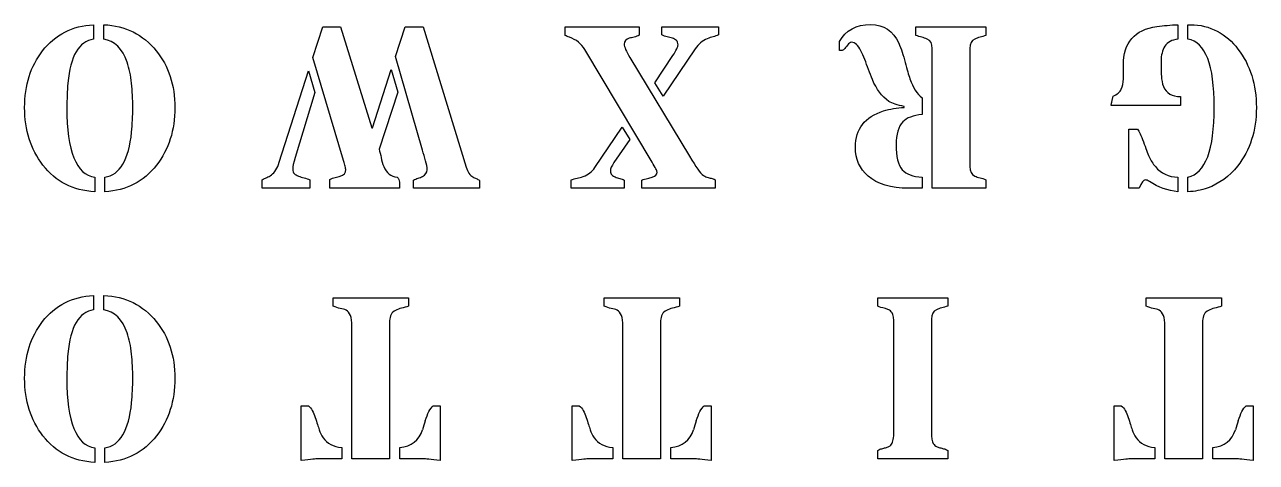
# Model space of a CAD drawing. Header units: millimetres. Extents: x -177 to 23, y -29 to 171.
# Drawn here: x -124.05 to -79.24, y 72.88 to 88.83 of the extents above; entities that cross this region are included whole.
import ezdxf

# ---------------------------------------------------------------- set-up
doc = ezdxf.new("R2010")
doc.units = ezdxf.units.MM
doc.layers.get('0').update_dxf_attribs({"linetype": 'CONTINUOUS'})

msp = doc.modelspace()

# ---------------------------------------------------------------- linework, layer by layer
for p, q in [((-121.545, 88.823), (-121.545, 88.294)), ((-121.177, 88.294), (-121.177, 88.823)), ((-113.565, 87.633), (-113.202, 88.74)), ((-113.202, 88.74), (-112.565, 88.74)), ((-112.565, 88.74), (-111.417, 85.066)), ((-110.557, 87.666), (-110.21, 88.74)), ((-110.21, 88.74), (-109.557, 88.74)), ((-109.557, 88.74), (-107.987, 83.637)), ((-104.391, 88.434), (-104.391, 88.74)), ((-104.391, 88.74), (-101.689, 88.74)), ((-101.689, 88.74), (-101.689, 88.442)), ((-100.871, 88.451), (-100.871, 88.74)), ((-100.871, 88.74), (-98.809, 88.74)), ((-98.809, 88.74), (-98.809, 88.451)), ((-91.624, 88.434), (-91.624, 88.74)), ((-91.624, 88.74), (-89.075, 88.74)), ((-89.075, 88.74), (-89.075, 88.434)), ((-82.093, 88.823), (-82.093, 88.294)), ((-81.725, 88.294), (-81.725, 88.823)), ((-81.725, 88.823), (-81.638, 88.823)), ((-101.222, 83.814), (-103.668, 87.918)), ((-99.656, 87.942), (-100.825, 86.219)), ((-94.405, 87.889), (-94.405, 88.211)), ((-91.029, 82.868), (-91.029, 87.955)), ((-89.666, 87.955), (-89.666, 83.661)), ((-112.45, 83.88), (-113.565, 87.633)), ((-109.582, 84.257), (-110.557, 87.666)), ((-102.028, 87.624), (-99.862, 84.033)), ((-101.123, 86.707), (-100.47, 87.699)), ((-114.789, 83.814), (-113.722, 87.145)), ((-113.722, 87.145), (-113.491, 86.356)), ((-111.4, 85.066), (-110.718, 87.195)), ((-110.718, 87.195), (-110.479, 86.368)), ((-84.076, 86.852), (-84.076, 87.352)), ((-100.825, 86.219), (-101.123, 86.707)), ((-113.491, 86.356), (-114.21, 83.992)), ((-110.479, 86.368), (-111.16, 84.29)), ((-91.397, 86.157), (-91.397, 85.55)), ((-81.998, 86.203), (-81.998, 85.88)), ((-92.046, 85.81), (-92.046, 85.847)), ((-81.998, 85.88), (-84.523, 85.88)), ((-111.417, 85.066), (-111.4, 85.066)), ((-103.305, 83.62), (-102.309, 85.095)), ((-102.309, 85.095), (-102.036, 84.645)), ((-83.874, 82.868), (-83.874, 85.017)), ((-83.874, 85.017), (-83.568, 85.017)), ((-102.036, 84.645), (-102.61, 83.798)), ((-121.504, 83.269), (-121.504, 82.74)), ((-121.136, 82.74), (-121.136, 83.269)), ((-115.417, 82.868), (-115.417, 83.17)), ((-113.673, 83.17), (-113.673, 82.868)), ((-112.95, 82.868), (-112.95, 83.19)), ((-110.417, 83.087), (-110.417, 82.868)), ((-109.904, 82.868), (-109.904, 83.161)), ((-107.503, 83.153), (-107.503, 82.868)), ((-104.164, 82.868), (-104.164, 83.17)), ((-102.238, 83.161), (-102.238, 82.868)), ((-101.594, 82.868), (-101.594, 83.161)), ((-98.933, 83.178), (-98.933, 82.868)), ((-91.397, 83.269), (-91.397, 82.868)), ((-89.075, 83.178), (-89.075, 82.868)), ((-82.093, 83.269), (-82.093, 82.74)), ((-81.725, 82.74), (-81.725, 83.269)), ((-113.673, 82.868), (-115.417, 82.868)), ((-110.417, 82.868), (-112.95, 82.868)), ((-107.503, 82.868), (-109.904, 82.868)), ((-102.238, 82.868), (-104.164, 82.868)), ((-98.933, 82.868), (-101.594, 82.868)), ((-91.397, 82.868), (-91.885, 82.868)), ((-89.075, 82.868), (-91.029, 82.868)), ((-83.502, 82.868), (-83.874, 82.868)), ((-121.545, 78.963), (-121.545, 78.434)), ((-121.177, 78.434), (-121.177, 78.963)), ((-112.826, 78.574), (-112.826, 78.88)), ((-112.826, 78.88), (-110.082, 78.88)), ((-110.082, 78.88), (-110.082, 78.574)), ((-102.966, 78.574), (-102.966, 78.88)), ((-102.966, 78.88), (-100.222, 78.88)), ((-100.222, 78.88), (-100.222, 78.574)), ((-93.011, 78.574), (-93.011, 78.88)), ((-93.011, 78.88), (-90.469, 78.88)), ((-90.469, 78.88), (-90.469, 78.574)), ((-83.246, 78.574), (-83.246, 78.88)), ((-83.246, 78.88), (-80.502, 78.88)), ((-80.502, 78.88), (-80.502, 78.574)), ((-110.772, 78.041), (-110.772, 73.008)), ((-100.912, 78.041), (-100.912, 73.008)), ((-91.06, 78.095), (-91.06, 74.004)), ((-81.192, 78.041), (-81.192, 73.008)), ((-112.148, 73.008), (-112.148, 77.855)), ((-102.288, 73.008), (-102.288, 77.855)), ((-92.428, 74.004), (-92.428, 77.888)), ((-82.568, 73.008), (-82.568, 77.855)), ((-113.987, 72.946), (-113.987, 74.938)), ((-113.987, 74.938), (-113.731, 74.938)), ((-109.189, 74.938), (-108.933, 74.938)), ((-108.933, 74.938), (-108.933, 72.946)), ((-104.127, 72.946), (-104.127, 74.938)), ((-104.127, 74.938), (-103.871, 74.938)), ((-99.329, 74.938), (-99.073, 74.938)), ((-99.073, 74.938), (-99.073, 72.946)), ((-84.407, 72.946), (-84.407, 74.938)), ((-84.407, 74.938), (-84.151, 74.938)), ((-79.609, 74.938), (-79.353, 74.938)), ((-79.353, 74.938), (-79.353, 72.946)), ((-121.504, 73.409), (-121.504, 72.88)), ((-121.136, 72.88), (-121.136, 73.409)), ((-112.516, 73.425), (-112.516, 73.008)), ((-110.404, 73.008), (-110.404, 73.425)), ((-102.656, 73.425), (-102.656, 73.008)), ((-100.544, 73.008), (-100.544, 73.425)), ((-93.011, 73.008), (-93.011, 73.318)), ((-90.469, 73.318), (-90.469, 73.008)), ((-82.936, 73.425), (-82.936, 73.008)), ((-80.824, 73.008), (-80.824, 73.425)), ((-112.516, 73.008), (-113.396, 73.008)), ((-110.772, 73.008), (-112.148, 73.008)), ((-109.524, 73.008), (-110.404, 73.008)), ((-102.656, 73.008), (-103.536, 73.008)), ((-100.912, 73.008), (-102.288, 73.008)), ((-99.664, 73.008), (-100.544, 73.008)), ((-90.469, 73.008), (-93.011, 73.008)), ((-82.936, 73.008), (-83.816, 73.008)), ((-81.192, 73.008), (-82.568, 73.008)), ((-79.944, 73.008), (-80.824, 73.008))]:
    msp.add_line(p, q)
for centre in [(-87.171, 67.352), (-77.311, 67.352), (-57.591, 67.352)]:
    msp.add_arc(centre, 23.392, 162.4843, 163.3103)
for points in [[(-123.401, 87.872), (-122.941, 88.465), (-122.322, 88.781), (-121.545, 88.823)], [(-121.177, 88.823), (-120.381, 88.787), (-119.744, 88.47), (-119.264, 87.872)], [(-84.076, 87.352), (-84.076, 88.175), (-83.669, 88.644), (-82.853, 88.757)], [(-82.853, 88.757), (-82.613, 88.79), (-82.36, 88.812), (-82.093, 88.823)], [(-121.545, 88.294), (-122.077, 88.222), (-122.388, 87.688), (-122.479, 86.69)], [(-120.322, 87.459), (-120.496, 87.955), (-120.781, 88.233), (-121.177, 88.294)], [(-104.234, 88.364), (-104.292, 88.383), (-104.344, 88.407), (-104.391, 88.434)], [(-103.668, 87.918), (-103.795, 88.133), (-103.984, 88.281), (-104.234, 88.364)], [(-99.218, 88.31), (-99.391, 88.239), (-99.537, 88.116), (-99.656, 87.942)], [(-91.029, 87.955), (-91.029, 88.126), (-91.091, 88.241), (-91.215, 88.302)], [(-89.48, 88.302), (-89.604, 88.241), (-89.666, 88.126), (-89.666, 87.955)], [(-122.479, 86.69), (-122.504, 86.404), (-122.516, 86.108), (-122.516, 85.802)], [(-92.604, 86.029), (-92.863, 86.208), (-93.064, 86.474), (-93.207, 86.827)], [(-91.843, 86.852), (-91.73, 86.529), (-91.582, 86.298), (-91.397, 86.157)], [(-82.618, 86.575), (-82.518, 86.327), (-82.312, 86.203), (-81.998, 86.203)], [(-122.516, 85.802), (-122.516, 84.21), (-122.179, 83.365), (-121.504, 83.269)], [(-92.798, 85.682), (-92.577, 85.754), (-92.327, 85.796), (-92.046, 85.81)], [(-92.046, 85.847), (-92.302, 85.889), (-92.488, 85.949), (-92.604, 86.029)], [(-91.397, 85.55), (-91.725, 85.52), (-91.959, 85.431), (-92.1, 85.285)], [(-121.136, 83.269), (-120.582, 83.357), (-120.257, 83.905), (-120.161, 84.914)], [(-115.074, 83.352), (-114.955, 83.442), (-114.86, 83.597), (-114.789, 83.814)], [(-121.504, 82.74), (-122.292, 82.781), (-122.92, 83.105), (-123.388, 83.711)], [(-119.252, 83.711), (-119.726, 83.102), (-120.354, 82.779), (-121.136, 82.74)], [(-110.987, 83.657), (-110.89, 83.42), (-110.727, 83.29), (-110.495, 83.265)], [(-107.987, 83.637), (-107.932, 83.458), (-107.853, 83.338), (-107.751, 83.277)], [(-103.73, 83.294), (-103.548, 83.36), (-103.406, 83.469), (-103.305, 83.62)], [(-92.12, 83.542), (-91.98, 83.376), (-91.739, 83.285), (-91.397, 83.269)], [(-89.666, 83.661), (-89.666, 83.488), (-89.604, 83.371), (-89.48, 83.31)], [(-82.911, 83.653), (-82.702, 83.408), (-82.429, 83.28), (-82.093, 83.269)], [(-79.923, 83.674), (-80.221, 83.294), (-80.587, 83.027), (-81.023, 82.872)], [(-110.495, 83.265), (-110.443, 83.221), (-110.417, 83.161), (-110.417, 83.087)], [(-91.885, 82.868), (-92.529, 82.868), (-93.022, 83.015), (-93.364, 83.31)], [(-82.093, 82.74), (-82.459, 82.776), (-82.805, 82.9), (-83.13, 83.112)], [(-81.023, 82.872), (-81.243, 82.792), (-81.477, 82.748), (-81.725, 82.74)], [(-123.401, 78.012), (-122.941, 78.605), (-122.322, 78.921), (-121.545, 78.963)], [(-121.177, 78.963), (-120.381, 78.927), (-119.744, 78.61), (-119.264, 78.012)], [(-121.545, 78.434), (-122.077, 78.362), (-122.388, 77.828), (-122.479, 76.83)], [(-120.322, 77.599), (-120.496, 78.095), (-120.781, 78.373), (-121.177, 78.434)], [(-92.734, 78.483), (-92.866, 78.511), (-92.958, 78.541), (-93.011, 78.574)], [(-90.874, 78.442), (-90.998, 78.381), (-91.06, 78.266), (-91.06, 78.095)], [(-112.148, 77.855), (-112.148, 78.164), (-112.217, 78.354), (-112.355, 78.425)], [(-110.561, 78.417), (-110.702, 78.34), (-110.772, 78.215), (-110.772, 78.041)], [(-102.288, 77.855), (-102.288, 78.164), (-102.357, 78.354), (-102.495, 78.425)], [(-100.701, 78.417), (-100.842, 78.34), (-100.912, 78.215), (-100.912, 78.041)], [(-82.568, 77.855), (-82.568, 78.164), (-82.637, 78.354), (-82.775, 78.425)], [(-80.981, 78.417), (-81.122, 78.34), (-81.192, 78.215), (-81.192, 78.041)], [(-122.479, 76.83), (-122.504, 76.544), (-122.516, 76.248), (-122.516, 75.942)], [(-122.516, 75.942), (-122.516, 74.35), (-122.179, 73.505), (-121.504, 73.409)], [(-121.136, 73.409), (-120.582, 73.497), (-120.257, 74.045), (-120.161, 75.054)], [(-109.479, 74.392), (-109.393, 74.668), (-109.297, 74.85), (-109.189, 74.938)], [(-99.619, 74.392), (-99.533, 74.668), (-99.437, 74.85), (-99.329, 74.938)], [(-79.899, 74.392), (-79.813, 74.668), (-79.717, 74.85), (-79.609, 74.938)], [(-110.404, 73.425), (-109.977, 73.467), (-109.702, 73.682), (-109.578, 74.07)], [(-100.544, 73.425), (-100.117, 73.467), (-99.842, 73.682), (-99.718, 74.07)], [(-92.515, 73.541), (-92.457, 73.624), (-92.428, 73.778), (-92.428, 74.004)], [(-80.824, 73.425), (-80.397, 73.467), (-80.122, 73.682), (-79.998, 74.07)], [(-121.504, 72.88), (-122.292, 72.921), (-122.92, 73.245), (-123.388, 73.851)], [(-119.252, 73.851), (-119.726, 73.242), (-120.354, 72.919), (-121.136, 72.88)], [(-113.189, 73.773), (-113.049, 73.571), (-112.824, 73.456), (-112.516, 73.425)], [(-103.329, 73.773), (-103.189, 73.571), (-102.964, 73.456), (-102.656, 73.425)], [(-83.609, 73.773), (-83.469, 73.571), (-83.244, 73.456), (-82.936, 73.425)], [(-113.396, 73.008), (-113.435, 73.008), (-113.631, 72.987), (-113.987, 72.946)], [(-108.933, 72.946), (-109.289, 72.987), (-109.485, 73.008), (-109.524, 73.008)], [(-103.536, 73.008), (-103.575, 73.008), (-103.771, 72.987), (-104.127, 72.946)], [(-99.073, 72.946), (-99.429, 72.987), (-99.625, 73.008), (-99.664, 73.008)], [(-83.816, 73.008), (-83.855, 73.008), (-84.051, 72.987), (-84.407, 72.946)], [(-79.353, 72.946), (-79.709, 72.987), (-79.905, 73.008), (-79.944, 73.008)]]:
    msp.add_open_spline(points, degree=3)
for points, knots in [([(-94.405, 88.211), (-94.177, 88.622), (-93.796, 88.827), (-93.265, 88.827), (-92.788, 88.827), (-92.451, 88.602), (-92.252, 88.153)], [0, 0, 0, 0, 1, 1, 1, 2, 2, 2, 2]), ([(-81.638, 88.823), (-81.283, 88.823), (-80.958, 88.743), (-80.368, 88.427), (-80.116, 88.211), (-79.907, 87.938)], [0, 0, 0, 0, 1, 1, 2, 2, 2, 2]), ([(-102.052, 88.327), (-102.176, 88.285), (-102.238, 88.217), (-102.238, 88.12), (-102.238, 88.021), (-102.168, 87.856), (-102.028, 87.624)], [0, 0, 0, 0, 1, 1, 1, 2, 2, 2, 2]), ([(-101.689, 88.442), (-101.749, 88.412), (-101.812, 88.389), (-101.877, 88.374), (-101.942, 88.359), (-102, 88.343), (-102.052, 88.327)], [0, 0, 0, 0, 1, 1, 1, 2, 2, 2, 2]), ([(-100.47, 87.699), (-100.343, 87.889), (-100.28, 88.02), (-100.28, 88.093), (-100.28, 88.166), (-100.299, 88.219), (-100.338, 88.252), (-100.376, 88.285), (-100.425, 88.312), (-100.484, 88.331), (-100.544, 88.35), (-100.608, 88.367), (-100.676, 88.383), (-100.745, 88.398), (-100.81, 88.42), (-100.871, 88.451)], [0, 0, 0, 0, 1, 1, 1, 2, 2, 2, 3, 3, 3, 4, 4, 4, 5, 5, 5, 5]), ([(-98.809, 88.451), (-98.867, 88.423), (-98.931, 88.4), (-99.071, 88.365), (-99.143, 88.341), (-99.218, 88.31)], [0, 0, 0, 0, 1, 1, 2, 2, 2, 2]), ([(-91.215, 88.302), (-91.273, 88.33), (-91.337, 88.351), (-91.478, 88.381), (-91.55, 88.404), (-91.624, 88.434)], [1, 1, 1, 1, 2, 2, 3, 3, 3, 3]), ([(-89.075, 88.434), (-89.149, 88.404), (-89.221, 88.381), (-89.362, 88.351), (-89.425, 88.33), (-89.48, 88.302)], [0, 0, 0, 0, 1, 1, 2, 2, 2, 2]), ([(-82.093, 88.294), (-82.316, 88.272), (-82.474, 88.187), (-82.658, 87.892), (-82.704, 87.71), (-82.704, 87.274), (-82.701, 87.095), (-82.687, 86.814), (-82.662, 86.688), (-82.618, 86.575)], [0, 0, 0, 0, 1, 1, 2, 2, 3, 3, 4, 4, 4, 4]), ([(-81.725, 83.269), (-81.089, 83.412), (-80.77, 84.26), (-80.77, 85.812), (-80.77, 87.365), (-81.089, 88.192), (-81.725, 88.294)], [0, 0, 0, 0, 1, 1, 1, 2, 2, 2, 2]), ([(-123.388, 83.711), (-123.832, 84.284), (-124.053, 84.981), (-124.053, 85.802), (-124.053, 86.62), (-123.836, 87.31), (-123.401, 87.872)], [1, 1, 1, 1, 2, 2, 2, 3, 3, 3, 3]), ([(-119.264, 87.872), (-118.812, 87.316), (-118.587, 86.626), (-118.587, 84.978), (-118.808, 84.281), (-119.252, 83.711)], [1, 1, 1, 1, 2, 2, 3, 3, 3, 3]), ([(-93.624, 87.872), (-93.734, 88.079), (-93.847, 88.182), (-93.963, 88.182), (-94.021, 88.182), (-94.073, 88.148), (-94.164, 88.013), (-94.201, 87.964), (-94.262, 87.9), (-94.296, 87.885), (-94.374, 87.885), (-94.397, 87.886), (-94.405, 87.889)], [5, 5, 5, 5, 6, 6, 6, 7, 7, 8, 8, 9, 9, 10, 10, 10, 10]), ([(-93.207, 86.827), (-93.257, 86.945), (-93.304, 87.066), (-93.395, 87.314), (-93.44, 87.436), (-93.528, 87.673), (-93.575, 87.779), (-93.624, 87.872)], [2, 2, 2, 2, 3, 3, 4, 4, 5, 5, 5, 5]), ([(-92.252, 88.153), (-92.161, 87.947), (-92.083, 87.713), (-91.951, 87.192), (-91.893, 86.992), (-91.843, 86.852)], [2, 2, 2, 2, 3, 3, 4, 4, 4, 4]), ([(-79.907, 87.938), (-79.461, 87.357), (-79.237, 86.645), (-79.237, 85.802), (-79.237, 84.965), (-79.466, 84.255), (-79.923, 83.674)], [2, 2, 2, 2, 3, 3, 3, 4, 4, 4, 4]), ([(-120.161, 84.914), (-120.133, 85.203), (-120.12, 85.5), (-120.12, 86.108), (-120.134, 86.403), (-120.192, 86.973), (-120.245, 87.23), (-120.322, 87.459)], [1, 1, 1, 1, 2, 2, 3, 3, 4, 4, 4, 4]), ([(-84.448, 86.219), (-84.299, 86.285), (-84.2, 86.37), (-84.151, 86.473), (-84.101, 86.577), (-84.076, 86.703), (-84.076, 86.852)], [0, 0, 0, 0, 1, 1, 1, 2, 2, 2, 2]), ([(-84.523, 85.88), (-84.514, 85.922), (-84.506, 85.961), (-84.498, 85.998), (-84.49, 86.035), (-84.481, 86.073), (-84.473, 86.112), (-84.465, 86.15), (-84.456, 86.186), (-84.448, 86.219)], [0, 0, 0, 0, 1, 1, 1, 2, 2, 2, 3, 3, 3, 3]), ([(-93.364, 83.31), (-93.673, 83.575), (-93.827, 83.926), (-93.827, 84.364), (-93.827, 85.025), (-93.484, 85.465), (-92.798, 85.682)], [1, 1, 1, 1, 2, 2, 2, 3, 3, 3, 3]), ([(-92.1, 85.285), (-92.265, 85.109), (-92.347, 84.831), (-92.347, 84.451), (-92.347, 84.018), (-92.272, 83.715), (-92.12, 83.542)], [1, 1, 1, 1, 2, 2, 2, 3, 3, 3, 3]), ([(-83.568, 85.017), (-83.505, 84.942), (-83.432, 84.79), (-83.266, 84.327), (-83.195, 84.145), (-83.077, 83.88), (-83.002, 83.761), (-82.911, 83.653)], [0, 0, 0, 0, 1, 1, 2, 2, 3, 3, 3, 3]), ([(-111.16, 84.29), (-111.13, 84.196), (-111.104, 84.093), (-111.06, 83.867), (-111.028, 83.759), (-110.987, 83.657)], [0, 0, 0, 0, 1, 1, 2, 2, 2, 2]), ([(-109.578, 83.294), (-109.465, 83.352), (-109.408, 83.432), (-109.408, 83.639), (-109.427, 83.75), (-109.501, 83.987), (-109.541, 84.116), (-109.582, 84.257)], [2, 2, 2, 2, 3, 3, 4, 4, 5, 5, 5, 5]), ([(-114.21, 83.992), (-114.271, 83.788), (-114.301, 83.648), (-114.301, 83.571), (-114.301, 83.493), (-114.282, 83.436), (-114.243, 83.399), (-114.204, 83.362), (-114.154, 83.332), (-114.092, 83.308), (-114.03, 83.285), (-113.962, 83.263), (-113.888, 83.244), (-113.813, 83.225), (-113.742, 83.2), (-113.673, 83.17)], [0, 0, 0, 0, 1, 1, 1, 2, 2, 2, 3, 3, 3, 4, 4, 4, 5, 5, 5, 5]), ([(-112.57, 83.306), (-112.437, 83.345), (-112.371, 83.425), (-112.371, 83.546), (-112.371, 83.595), (-112.381, 83.65), (-112.419, 83.772), (-112.436, 83.828), (-112.45, 83.88)], [2, 2, 2, 2, 3, 3, 3, 4, 4, 5, 5, 5, 5]), ([(-101.218, 83.269), (-101.102, 83.305), (-101.044, 83.365), (-101.044, 83.451), (-101.044, 83.495), (-101.103, 83.616), (-101.222, 83.814)], [2, 2, 2, 2, 3, 3, 3, 4, 4, 4, 4]), ([(-99.862, 84.033), (-99.62, 83.631), (-99.466, 83.408), (-99.4, 83.364), (-99.333, 83.32), (-99.276, 83.289), (-99.226, 83.271), (-99.176, 83.253), (-99.126, 83.239), (-99.075, 83.228), (-99.024, 83.217), (-98.977, 83.2), (-98.933, 83.178)], [0, 0, 0, 0, 1, 1, 1, 2, 2, 2, 3, 3, 3, 4, 4, 4, 4]), ([(-102.61, 83.798), (-102.698, 83.671), (-102.743, 83.573), (-102.743, 83.502), (-102.743, 83.432), (-102.725, 83.382), (-102.691, 83.352), (-102.656, 83.321), (-102.614, 83.296), (-102.565, 83.277), (-102.515, 83.258), (-102.461, 83.241), (-102.402, 83.226), (-102.342, 83.21), (-102.288, 83.189), (-102.238, 83.161)], [0, 0, 0, 0, 1, 1, 1, 2, 2, 2, 3, 3, 3, 4, 4, 4, 5, 5, 5, 5]), ([(-115.417, 83.17), (-115.359, 83.203), (-115.301, 83.232), (-115.243, 83.257), (-115.185, 83.281), (-115.129, 83.313), (-115.074, 83.352)], [0, 0, 0, 0, 1, 1, 1, 2, 2, 2, 2]), ([(-112.95, 83.19), (-112.889, 83.223), (-112.825, 83.247), (-112.69, 83.274), (-112.627, 83.29), (-112.57, 83.306)], [0, 0, 0, 0, 1, 1, 2, 2, 2, 2]), ([(-109.904, 83.161), (-109.849, 83.189), (-109.793, 83.212), (-109.677, 83.248), (-109.625, 83.269), (-109.578, 83.294)], [0, 0, 0, 0, 1, 1, 2, 2, 2, 2]), ([(-107.751, 83.277), (-107.707, 83.252), (-107.664, 83.232), (-107.621, 83.217), (-107.578, 83.202), (-107.539, 83.181), (-107.503, 83.153)], [0, 0, 0, 0, 1, 1, 1, 2, 2, 2, 2]), ([(-104.164, 83.17), (-104.098, 83.195), (-104.028, 83.215), (-103.879, 83.245), (-103.805, 83.266), (-103.73, 83.294)], [0, 0, 0, 0, 1, 1, 2, 2, 2, 2]), ([(-101.594, 83.161), (-101.528, 83.189), (-101.462, 83.21), (-101.329, 83.237), (-101.27, 83.252), (-101.218, 83.269)], [0, 0, 0, 0, 1, 1, 2, 2, 2, 2]), ([(-89.48, 83.31), (-89.425, 83.283), (-89.362, 83.261), (-89.221, 83.231), (-89.149, 83.208), (-89.075, 83.178)], [1, 1, 1, 1, 2, 2, 3, 3, 3, 3]), ([(-83.13, 83.112), (-83.191, 83.15), (-83.24, 83.17), (-83.279, 83.17), (-83.342, 83.17), (-83.417, 83.069), (-83.502, 82.868)], [1, 1, 1, 1, 2, 2, 2, 3, 3, 3, 3]), ([(-112.355, 78.425), (-112.418, 78.456), (-112.49, 78.476), (-112.572, 78.487), (-112.653, 78.498), (-112.738, 78.527), (-112.826, 78.574)], [0, 0, 0, 0, 1, 1, 1, 2, 2, 2, 2]), ([(-110.082, 78.574), (-110.17, 78.544), (-110.255, 78.518), (-110.338, 78.498), (-110.421, 78.477), (-110.495, 78.45), (-110.561, 78.417)], [0, 0, 0, 0, 1, 1, 1, 2, 2, 2, 2]), ([(-102.495, 78.425), (-102.558, 78.456), (-102.63, 78.476), (-102.712, 78.487), (-102.793, 78.498), (-102.878, 78.527), (-102.966, 78.574)], [0, 0, 0, 0, 1, 1, 1, 2, 2, 2, 2]), ([(-100.222, 78.574), (-100.31, 78.544), (-100.395, 78.518), (-100.478, 78.498), (-100.561, 78.477), (-100.635, 78.45), (-100.701, 78.417)], [0, 0, 0, 0, 1, 1, 1, 2, 2, 2, 2]), ([(-92.428, 77.888), (-92.428, 78.117), (-92.449, 78.262), (-92.492, 78.324), (-92.535, 78.386), (-92.575, 78.425), (-92.612, 78.442), (-92.649, 78.459), (-92.69, 78.472), (-92.734, 78.483)], [0, 0, 0, 0, 1, 1, 1, 2, 2, 2, 3, 3, 3, 3]), ([(-90.469, 78.574), (-90.544, 78.544), (-90.616, 78.521), (-90.757, 78.491), (-90.819, 78.47), (-90.874, 78.442)], [0, 0, 0, 0, 1, 1, 2, 2, 2, 2]), ([(-82.775, 78.425), (-82.838, 78.456), (-82.91, 78.476), (-82.992, 78.487), (-83.073, 78.498), (-83.158, 78.527), (-83.246, 78.574)], [0, 0, 0, 0, 1, 1, 1, 2, 2, 2, 2]), ([(-80.502, 78.574), (-80.59, 78.544), (-80.675, 78.518), (-80.758, 78.498), (-80.841, 78.477), (-80.915, 78.45), (-80.981, 78.417)], [0, 0, 0, 0, 1, 1, 1, 2, 2, 2, 2]), ([(-123.388, 73.851), (-123.832, 74.424), (-124.053, 75.121), (-124.053, 75.942), (-124.053, 76.76), (-123.836, 77.45), (-123.401, 78.012)], [1, 1, 1, 1, 2, 2, 2, 3, 3, 3, 3]), ([(-119.264, 78.012), (-118.812, 77.456), (-118.587, 76.766), (-118.587, 75.118), (-118.808, 74.421), (-119.252, 73.851)], [1, 1, 1, 1, 2, 2, 3, 3, 3, 3]), ([(-120.161, 75.054), (-120.133, 75.343), (-120.12, 75.64), (-120.12, 76.248), (-120.134, 76.543), (-120.192, 77.113), (-120.245, 77.37), (-120.322, 77.599)], [1, 1, 1, 1, 2, 2, 3, 3, 4, 4, 4, 4]), ([(-113.731, 74.938), (-113.623, 74.85), (-113.54, 74.711), (-113.421, 74.33), (-113.374, 74.181), (-113.302, 73.963), (-113.253, 73.863), (-113.189, 73.773)], [0, 0, 0, 0, 1, 1, 2, 2, 3, 3, 3, 3]), ([(-103.871, 74.938), (-103.763, 74.85), (-103.68, 74.711), (-103.561, 74.33), (-103.514, 74.181), (-103.442, 73.963), (-103.393, 73.863), (-103.329, 73.773)], [0, 0, 0, 0, 1, 1, 2, 2, 3, 3, 3, 3]), ([(-84.151, 74.938), (-84.043, 74.85), (-83.96, 74.711), (-83.841, 74.33), (-83.794, 74.181), (-83.722, 73.963), (-83.673, 73.863), (-83.609, 73.773)], [0, 0, 0, 0, 1, 1, 2, 2, 3, 3, 3, 3]), ([(-91.06, 74.004), (-91.06, 73.778), (-91.039, 73.634), (-90.996, 73.572), (-90.953, 73.51), (-90.914, 73.471), (-90.876, 73.454), (-90.839, 73.438), (-90.799, 73.424), (-90.754, 73.413), (-90.71, 73.402), (-90.664, 73.391), (-90.616, 73.38), (-90.568, 73.369), (-90.519, 73.348), (-90.469, 73.318)], [0, 0, 0, 0, 1, 1, 1, 2, 2, 2, 3, 3, 3, 4, 4, 4, 5, 5, 5, 5]), ([(-93.011, 73.318), (-92.961, 73.348), (-92.913, 73.369), (-92.866, 73.38), (-92.819, 73.391), (-92.774, 73.402), (-92.73, 73.413), (-92.686, 73.424), (-92.646, 73.438), (-92.61, 73.454), (-92.574, 73.471), (-92.542, 73.5), (-92.515, 73.541)], [0, 0, 0, 0, 1, 1, 1, 2, 2, 2, 3, 3, 3, 4, 4, 4, 4])]:
    msp.add_open_spline(points, degree=3, knots=knots)

doc.saveas('drawing.dxf')
